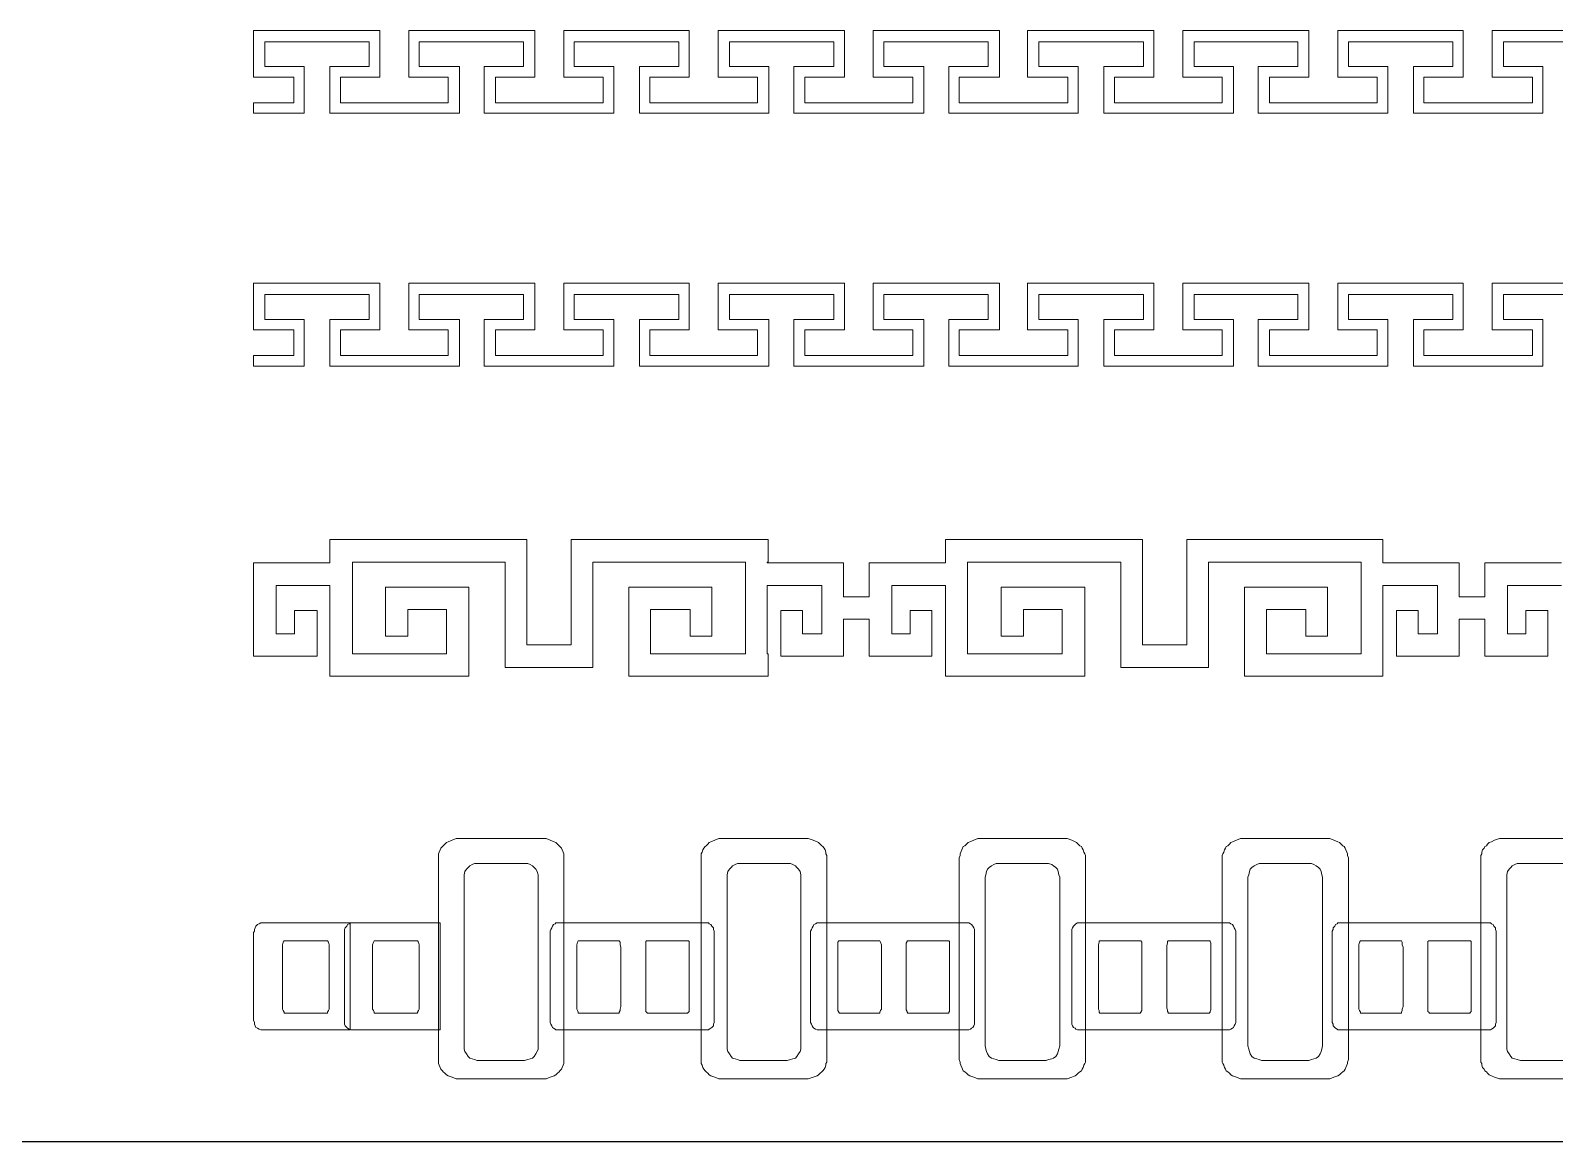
# Model space of a CAD drawing. Extents: x -66030 to 95157, y -13132 to 45879.
# Drawn here: x -40525 to -33119, y 16976 to 22376 of the extents above; entities that cross this region are included whole.
import ezdxf

# ---------------------------------------------------------------- set-up
doc = ezdxf.new("R2010")
doc.units = 0
doc.header["$LTSCALE"] = 100
doc.header["$MEASUREMENT"] = 0
doc.layers.get('0').update_dxf_attribs({"linetype": 'CONTINUOUS'})
doc.layers.add('3', color=11, linetype='CONTINUOUS')

msp = doc.modelspace()

# ---------------------------------------------------------------- linework, layer by layer
at = {"lineweight": 0}
for p, q in [((-39441.2, 22149.5), (-39441.2, 22376.1)), ((-39441.2, 22376.1), (-38827.9, 22376.1)), ((-38827.9, 22376.1), (-38827.9, 22149.5)), ((-38687.3, 22149.5), (-38687.3, 22376.1)), ((-38687.3, 22376.1), (-38074.1, 22376.1)), ((-38074.1, 22376.1), (-38074.1, 22149.5)), ((-37933.5, 22149.5), (-37933.5, 22376.1)), ((-37933.5, 22376.1), (-37324.1, 22376.1)), ((-37324.1, 22376.1), (-37324.1, 22149.5)), ((-37183.5, 22149.5), (-37183.5, 22376.1)), ((-37183.5, 22376.1), (-36570.3, 22376.1)), ((-36570.3, 22376.1), (-36570.3, 22149.5)), ((-36429.7, 22149.5), (-36429.7, 22376.1)), ((-36429.7, 22376.1), (-35816.4, 22376.1)), ((-35816.4, 22376.1), (-35816.4, 22149.5)), ((-35679.7, 22149.5), (-35679.7, 22376.1)), ((-35679.7, 22376.1), (-35066.5, 22376.1)), ((-35066.5, 22376.1), (-35066.5, 22149.5)), ((-34925.9, 22149.5), (-34925.9, 22376.1)), ((-34925.9, 22376.1), (-34312.6, 22376.1)), ((-34312.6, 22376.1), (-34312.6, 22149.5)), ((-34172, 22149.5), (-34172, 22376.1)), ((-34172, 22376.1), (-33562.7, 22376.1)), ((-33562.7, 22376.1), (-33562.7, 22149.5)), ((-33422.1, 22149.5), (-33422.1, 22376.1)), ((-33422.1, 22376.1), (-32808.8, 22376.1)), ((-38878.7, 22321.4), (-39386.5, 22321.4)), ((-39386.5, 22321.4), (-39386.5, 22200.3)), ((-38878.7, 22200.3), (-38878.7, 22321.4)), ((-38128.8, 22321.4), (-38636.5, 22321.4)), ((-38636.5, 22321.4), (-38636.5, 22200.3)), ((-38128.8, 22200.3), (-38128.8, 22321.4)), ((-37374.9, 22321.4), (-37882.7, 22321.4)), ((-37882.7, 22321.4), (-37882.7, 22200.3)), ((-37374.9, 22200.3), (-37374.9, 22321.4)), ((-36621.1, 22321.4), (-37128.8, 22321.4)), ((-37128.8, 22321.4), (-37128.8, 22200.3)), ((-36621.1, 22200.3), (-36621.1, 22321.4)), ((-35871.1, 22321.4), (-36378.9, 22321.4)), ((-36378.9, 22321.4), (-36378.9, 22200.3)), ((-35871.1, 22200.3), (-35871.1, 22321.4)), ((-35117.3, 22321.4), (-35625, 22321.4)), ((-35625, 22321.4), (-35625, 22200.3)), ((-35117.3, 22200.3), (-35117.3, 22321.4)), ((-34367.3, 22321.4), (-34871.2, 22321.4)), ((-34871.2, 22321.4), (-34871.2, 22200.3)), ((-34367.3, 22200.3), (-34367.3, 22321.4)), ((-33613.5, 22321.4), (-34121.2, 22321.4)), ((-34121.2, 22321.4), (-34121.2, 22200.3)), ((-33613.5, 22200.3), (-33613.5, 22321.4)), ((-32859.6, 22321.4), (-33367.4, 22321.4)), ((-33367.4, 22321.4), (-33367.4, 22200.3)), ((-39245.9, 22149.5), (-39441.2, 22149.5)), ((-39386.5, 22200.3), (-39195.1, 22200.3)), ((-39245.9, 22024.5), (-39245.9, 22149.5)), ((-39195.1, 22200.3), (-39195.1, 21973.7)), ((-39070.1, 21973.7), (-39070.1, 22200.3)), ((-39070.1, 22200.3), (-38878.7, 22200.3)), ((-38827.9, 22149.5), (-39019.3, 22149.5)), ((-39019.3, 22149.5), (-39019.3, 22024.5)), ((-38495.9, 22149.5), (-38687.3, 22149.5)), ((-38636.5, 22200.3), (-38441.2, 22200.3)), ((-38495.9, 22024.5), (-38495.9, 22149.5)), ((-38441.2, 22200.3), (-38441.2, 21973.7)), ((-38320.2, 21973.7), (-38320.2, 22200.3)), ((-38320.2, 22200.3), (-38128.8, 22200.3)), ((-38074.1, 22149.5), (-38265.5, 22149.5)), ((-38265.5, 22149.5), (-38265.5, 22024.5)), ((-37742.1, 22149.5), (-37933.5, 22149.5)), ((-37882.7, 22200.3), (-37691.3, 22200.3)), ((-37742.1, 22024.5), (-37742.1, 22149.5)), ((-37691.3, 22200.3), (-37691.3, 21973.7)), ((-37566.3, 21973.7), (-37566.3, 22200.3)), ((-37566.3, 22200.3), (-37374.9, 22200.3)), ((-37324.1, 22149.5), (-37515.5, 22149.5)), ((-37515.5, 22149.5), (-37515.5, 22024.5)), ((-36992.1, 22149.5), (-37183.5, 22149.5)), ((-37128.8, 22200.3), (-36937.4, 22200.3)), ((-36992.1, 22024.5), (-36992.1, 22149.5)), ((-36937.4, 22200.3), (-36937.4, 21973.7)), ((-36816.4, 21973.7), (-36816.4, 22200.3)), ((-36816.4, 22200.3), (-36621.1, 22200.3)), ((-36570.3, 22149.5), (-36761.7, 22149.5)), ((-36761.7, 22149.5), (-36761.7, 22024.5)), ((-36238.3, 22149.5), (-36429.7, 22149.5)), ((-36378.9, 22200.3), (-36183.6, 22200.3)), ((-36238.3, 22024.5), (-36238.3, 22149.5)), ((-36183.6, 22200.3), (-36183.6, 21973.7)), ((-36062.5, 21973.7), (-36062.5, 22200.3)), ((-36062.5, 22200.3), (-35871.1, 22200.3)), ((-35816.4, 22149.5), (-36011.7, 22149.5)), ((-36011.7, 22149.5), (-36011.7, 22024.5)), ((-35484.4, 22149.5), (-35679.7, 22149.5)), ((-35625, 22200.3), (-35433.6, 22200.3)), ((-35484.4, 22024.5), (-35484.4, 22149.5)), ((-35433.6, 22200.3), (-35433.6, 21973.7)), ((-35308.7, 21973.7), (-35308.7, 22200.3)), ((-35308.7, 22200.3), (-35117.3, 22200.3)), ((-35066.5, 22149.5), (-35257.9, 22149.5)), ((-35257.9, 22149.5), (-35257.9, 22024.5)), ((-34734.5, 22149.5), (-34925.9, 22149.5)), ((-34871.2, 22200.3), (-34679.8, 22200.3)), ((-34734.5, 22024.5), (-34734.5, 22149.5)), ((-34679.8, 22200.3), (-34679.8, 21973.7)), ((-34558.7, 21973.7), (-34558.7, 22200.3)), ((-34558.7, 22200.3), (-34367.3, 22200.3)), ((-34312.6, 22149.5), (-34504, 22149.5)), ((-34504, 22149.5), (-34504, 22024.5)), ((-33980.6, 22149.5), (-34172, 22149.5)), ((-34121.2, 22200.3), (-33929.8, 22200.3)), ((-33980.6, 22024.5), (-33980.6, 22149.5)), ((-33929.8, 22200.3), (-33929.8, 21973.7)), ((-33804.9, 21973.7), (-33804.9, 22200.3)), ((-33804.9, 22200.3), (-33613.5, 22200.3)), ((-33562.7, 22149.5), (-33754.1, 22149.5)), ((-33754.1, 22149.5), (-33754.1, 22024.5)), ((-33226.8, 22149.5), (-33422.1, 22149.5)), ((-33367.4, 22200.3), (-33176, 22200.3)), ((-33226.8, 22024.5), (-33226.8, 22149.5)), ((-33176, 22200.3), (-33176, 21973.7)), ((-39441.2, 21973.7), (-39441.2, 22024.5)), ((-39441.2, 22024.5), (-39245.9, 22024.5)), ((-39019.3, 22024.5), (-38495.9, 22024.5)), ((-38265.5, 22024.5), (-37742.1, 22024.5)), ((-37515.5, 22024.5), (-36992.1, 22024.5)), ((-36761.7, 22024.5), (-36632.8, 22024.5)), ((-36632.8, 22024.5), (-36500, 22024.5)), ((-36500, 22024.5), (-36367.2, 22024.5)), ((-36367.2, 22024.5), (-36238.3, 22024.5)), ((-36011.7, 22024.5), (-35484.4, 22024.5)), ((-35257.9, 22024.5), (-34734.5, 22024.5)), ((-34504, 22024.5), (-33980.6, 22024.5)), ((-33754.1, 22024.5), (-33621.3, 22024.5)), ((-33621.3, 22024.5), (-33492.4, 22024.5)), ((-33492.4, 22024.5), (-33359.6, 22024.5)), ((-33359.6, 22024.5), (-33226.8, 22024.5)), ((-39195.1, 21973.7), (-39441.2, 21973.7)), ((-38441.2, 21973.7), (-39070.1, 21973.7)), ((-37691.3, 21973.7), (-38320.2, 21973.7)), ((-36937.4, 21973.7), (-37566.3, 21973.7)), ((-36738.2, 21973.7), (-36816.4, 21973.7)), ((-36656.2, 21973.7), (-36738.2, 21973.7)), ((-36578.1, 21973.7), (-36656.2, 21973.7)), ((-36500, 21973.7), (-36578.1, 21973.7)), ((-36421.9, 21973.7), (-36500, 21973.7)), ((-36343.7, 21973.7), (-36421.9, 21973.7)), ((-36265.6, 21973.7), (-36343.7, 21973.7)), ((-36183.6, 21973.7), (-36265.6, 21973.7)), ((-35433.6, 21973.7), (-36062.5, 21973.7)), ((-34679.8, 21973.7), (-35308.7, 21973.7)), ((-33929.8, 21973.7), (-34558.7, 21973.7)), ((-33726.7, 21973.7), (-33804.9, 21973.7)), ((-33648.6, 21973.7), (-33726.7, 21973.7)), ((-33570.5, 21973.7), (-33648.6, 21973.7)), ((-33492.4, 21973.7), (-33570.5, 21973.7)), ((-33414.3, 21973.7), (-33492.4, 21973.7)), ((-33332.2, 21973.7), (-33414.3, 21973.7)), ((-33254.1, 21973.7), (-33332.2, 21973.7)), ((-33176, 21973.7), (-33254.1, 21973.7)), ((-39441.2, 20920.9), (-39441.2, 21147.4)), ((-39441.2, 21147.4), (-38827.9, 21147.4)), ((-38827.9, 21147.4), (-38827.9, 20920.9)), ((-38687.3, 20920.9), (-38687.3, 21147.4)), ((-38687.3, 21147.4), (-38074.1, 21147.4)), ((-38074.1, 21147.4), (-38074.1, 20920.9)), ((-37933.5, 20920.9), (-37933.5, 21147.4)), ((-37933.5, 21147.4), (-37324.1, 21147.4)), ((-37324.1, 21147.4), (-37324.1, 20920.9)), ((-37183.5, 20920.9), (-37183.5, 21147.4)), ((-37183.5, 21147.4), (-36570.3, 21147.4)), ((-36570.3, 21147.4), (-36570.3, 20920.9)), ((-36429.7, 20920.9), (-36429.7, 21147.4)), ((-36429.7, 21147.4), (-35816.4, 21147.4)), ((-35816.4, 21147.4), (-35816.4, 20920.9)), ((-35679.7, 20920.9), (-35679.7, 21147.4)), ((-35679.7, 21147.4), (-35066.5, 21147.4)), ((-35066.5, 21147.4), (-35066.5, 20920.9)), ((-34925.9, 20920.9), (-34925.9, 21147.4)), ((-34925.9, 21147.4), (-34312.6, 21147.4)), ((-34312.6, 21147.4), (-34312.6, 20920.9)), ((-34172, 20920.9), (-34172, 21147.4)), ((-34172, 21147.4), (-33562.7, 21147.4)), ((-33562.7, 21147.4), (-33562.7, 20920.9)), ((-33422.1, 20920.9), (-33422.1, 21147.4)), ((-33422.1, 21147.4), (-32808.8, 21147.4)), ((-38878.7, 21092.8), (-39386.5, 21092.8)), ((-39386.5, 21092.8), (-39386.5, 20971.7)), ((-38878.7, 20971.7), (-38878.7, 21092.8)), ((-38128.8, 21092.8), (-38636.5, 21092.8)), ((-38636.5, 21092.8), (-38636.5, 20971.7)), ((-38128.8, 20971.7), (-38128.8, 21092.8)), ((-37374.9, 21092.8), (-37882.7, 21092.8)), ((-37882.7, 21092.8), (-37882.7, 20971.7)), ((-37374.9, 20971.7), (-37374.9, 21092.8)), ((-36621.1, 21092.8), (-37128.8, 21092.8)), ((-37128.8, 21092.8), (-37128.8, 20971.7)), ((-36621.1, 20971.7), (-36621.1, 21092.8)), ((-35871.1, 21092.8), (-36378.9, 21092.8)), ((-36378.9, 21092.8), (-36378.9, 20971.7)), ((-35871.1, 20971.7), (-35871.1, 21092.8)), ((-35117.3, 21092.8), (-35625, 21092.8)), ((-35625, 21092.8), (-35625, 20971.7)), ((-35117.3, 20971.7), (-35117.3, 21092.8)), ((-34367.3, 21092.8), (-34871.2, 21092.8)), ((-34871.2, 21092.8), (-34871.2, 20971.7)), ((-34367.3, 20971.7), (-34367.3, 21092.8)), ((-33613.5, 21092.8), (-34121.2, 21092.8)), ((-34121.2, 21092.8), (-34121.2, 20971.7)), ((-33613.5, 20971.7), (-33613.5, 21092.8)), ((-32859.6, 21092.8), (-33367.4, 21092.8)), ((-33367.4, 21092.8), (-33367.4, 20971.7)), ((-39386.5, 20971.7), (-39195.1, 20971.7)), ((-39195.1, 20971.7), (-39195.1, 20745.1)), ((-39070.1, 20745.1), (-39070.1, 20971.7)), ((-39070.1, 20971.7), (-38878.7, 20971.7)), ((-38636.5, 20971.7), (-38441.2, 20971.7)), ((-38441.2, 20971.7), (-38441.2, 20745.1)), ((-38320.2, 20745.1), (-38320.2, 20971.7)), ((-38320.2, 20971.7), (-38128.8, 20971.7)), ((-37882.7, 20971.7), (-37691.3, 20971.7)), ((-37691.3, 20971.7), (-37691.3, 20745.1)), ((-37566.3, 20745.1), (-37566.3, 20971.7)), ((-37566.3, 20971.7), (-37374.9, 20971.7)), ((-37128.8, 20971.7), (-36937.4, 20971.7)), ((-36937.4, 20971.7), (-36937.4, 20745.1)), ((-36816.4, 20745.1), (-36816.4, 20971.7)), ((-36816.4, 20971.7), (-36621.1, 20971.7)), ((-36378.9, 20971.7), (-36183.6, 20971.7)), ((-36183.6, 20971.7), (-36183.6, 20745.1)), ((-36062.5, 20745.1), (-36062.5, 20971.7)), ((-36062.5, 20971.7), (-35871.1, 20971.7)), ((-35625, 20971.7), (-35433.6, 20971.7)), ((-35433.6, 20971.7), (-35433.6, 20745.1)), ((-35308.7, 20745.1), (-35308.7, 20971.7)), ((-35308.7, 20971.7), (-35117.3, 20971.7)), ((-34871.2, 20971.7), (-34679.8, 20971.7)), ((-34679.8, 20971.7), (-34679.8, 20745.1)), ((-34558.7, 20745.1), (-34558.7, 20971.7)), ((-34558.7, 20971.7), (-34367.3, 20971.7)), ((-34121.2, 20971.7), (-33929.8, 20971.7)), ((-33929.8, 20971.7), (-33929.8, 20745.1)), ((-33804.9, 20745.1), (-33804.9, 20971.7)), ((-33804.9, 20971.7), (-33613.5, 20971.7)), ((-33367.4, 20971.7), (-33176, 20971.7)), ((-33176, 20971.7), (-33176, 20745.1)), ((-39245.9, 20920.9), (-39441.2, 20920.9)), ((-39245.9, 20795.9), (-39245.9, 20920.9)), ((-38827.9, 20920.9), (-39019.3, 20920.9)), ((-39019.3, 20920.9), (-39019.3, 20795.9)), ((-38495.9, 20920.9), (-38687.3, 20920.9)), ((-38495.9, 20795.9), (-38495.9, 20920.9)), ((-38074.1, 20920.9), (-38265.5, 20920.9)), ((-38265.5, 20920.9), (-38265.5, 20795.9)), ((-37742.1, 20920.9), (-37933.5, 20920.9)), ((-37742.1, 20795.9), (-37742.1, 20920.9)), ((-37324.1, 20920.9), (-37515.5, 20920.9)), ((-37515.5, 20920.9), (-37515.5, 20795.9)), ((-36992.1, 20920.9), (-37183.5, 20920.9)), ((-36992.1, 20795.9), (-36992.1, 20920.9)), ((-36570.3, 20920.9), (-36761.7, 20920.9)), ((-36761.7, 20920.9), (-36761.7, 20795.9)), ((-36238.3, 20920.9), (-36429.7, 20920.9)), ((-36238.3, 20795.9), (-36238.3, 20920.9)), ((-35816.4, 20920.9), (-36011.7, 20920.9)), ((-36011.7, 20920.9), (-36011.7, 20795.9)), ((-35484.4, 20920.9), (-35679.7, 20920.9)), ((-35484.4, 20795.9), (-35484.4, 20920.9)), ((-35066.5, 20920.9), (-35257.9, 20920.9)), ((-35257.9, 20920.9), (-35257.9, 20795.9)), ((-34734.5, 20920.9), (-34925.9, 20920.9)), ((-34734.5, 20795.9), (-34734.5, 20920.9)), ((-34312.6, 20920.9), (-34504, 20920.9)), ((-34504, 20920.9), (-34504, 20795.9)), ((-33980.6, 20920.9), (-34172, 20920.9)), ((-33980.6, 20795.9), (-33980.6, 20920.9)), ((-33562.7, 20920.9), (-33754.1, 20920.9)), ((-33754.1, 20920.9), (-33754.1, 20795.9)), ((-33226.8, 20920.9), (-33422.1, 20920.9)), ((-33226.8, 20795.9), (-33226.8, 20920.9)), ((-39441.2, 20745.1), (-39441.2, 20795.9)), ((-39441.2, 20795.9), (-39245.9, 20795.9)), ((-39195.1, 20745.1), (-39441.2, 20745.1)), ((-38441.2, 20745.1), (-39070.1, 20745.1)), ((-39019.3, 20795.9), (-38495.9, 20795.9)), ((-37691.3, 20745.1), (-38320.2, 20745.1)), ((-38265.5, 20795.9), (-37742.1, 20795.9)), ((-36937.4, 20745.1), (-37566.3, 20745.1)), ((-37515.5, 20795.9), (-36992.1, 20795.9)), ((-36738.2, 20745.1), (-36816.4, 20745.1)), ((-36761.7, 20795.9), (-36632.8, 20795.9)), ((-36656.2, 20745.1), (-36738.2, 20745.1)), ((-36578.1, 20745.1), (-36656.2, 20745.1)), ((-36632.8, 20795.9), (-36500, 20795.9)), ((-36500, 20745.1), (-36578.1, 20745.1)), ((-36500, 20795.9), (-36367.2, 20795.9)), ((-36421.9, 20745.1), (-36500, 20745.1)), ((-36343.7, 20745.1), (-36421.9, 20745.1)), ((-36367.2, 20795.9), (-36238.3, 20795.9)), ((-36265.6, 20745.1), (-36343.7, 20745.1)), ((-36183.6, 20745.1), (-36265.6, 20745.1)), ((-35433.6, 20745.1), (-36062.5, 20745.1)), ((-36011.7, 20795.9), (-35484.4, 20795.9)), ((-34679.8, 20745.1), (-35308.7, 20745.1)), ((-35257.9, 20795.9), (-34734.5, 20795.9)), ((-33929.8, 20745.1), (-34558.7, 20745.1)), ((-34504, 20795.9), (-33980.6, 20795.9)), ((-33726.7, 20745.1), (-33804.9, 20745.1)), ((-33754.1, 20795.9), (-33621.3, 20795.9)), ((-33648.6, 20745.1), (-33726.7, 20745.1)), ((-33570.5, 20745.1), (-33648.6, 20745.1)), ((-33621.3, 20795.9), (-33492.4, 20795.9)), ((-33492.4, 20745.1), (-33570.5, 20745.1)), ((-33492.4, 20795.9), (-33359.6, 20795.9)), ((-33414.3, 20745.1), (-33492.4, 20745.1)), ((-33332.2, 20745.1), (-33414.3, 20745.1)), ((-33359.6, 20795.9), (-33226.8, 20795.9)), ((-33254.1, 20745.1), (-33332.2, 20745.1)), ((-33176, 20745.1), (-33254.1, 20745.1)), ((-39070.1, 19792.1), (-39070.1, 19901.4)), ((-39070.1, 19901.4), (-39070.1, 19901.4)), ((-39070.1, 19901.4), (-38960.7, 19901.4)), ((-38960.7, 19901.4), (-38218.6, 19901.4)), ((-38218.6, 19901.4), (-38113.1, 19901.4)), ((-38218.6, 19901.4), (-38218.6, 19901.4)), ((-38113.1, 19901.4), (-38113.1, 19792.1)), ((-37898.3, 19792.1), (-37898.3, 19901.4)), ((-37898.3, 19901.4), (-37792.8, 19901.4)), ((-37792.8, 19901.4), (-37050.7, 19901.4)), ((-37050.7, 19901.4), (-36945.3, 19901.4)), ((-36945.3, 19901.4), (-36941.3, 19901.4)), ((-36941.3, 19901.4), (-36941.3, 19792.1)), ((-36078.1, 19792.1), (-36078.1, 19901.4)), ((-36078.1, 19901.4), (-36078.1, 19901.4)), ((-36078.1, 19901.4), (-35972.7, 19901.4)), ((-35972.7, 19901.4), (-35226.6, 19901.4)), ((-35226.6, 19901.4), (-35121.2, 19901.4)), ((-35121.2, 19901.4), (-35121.2, 19792.1)), ((-34906.3, 19792.1), (-34906.3, 19901.4)), ((-34906.3, 19901.4), (-34800.9, 19901.4)), ((-34800.9, 19901.4), (-34058.7, 19901.4)), ((-34058.7, 19901.4), (-33953.3, 19901.4)), ((-33953.3, 19901.4), (-33953.3, 19901.4)), ((-33953.3, 19901.4), (-33953.3, 19792.1)), ((-39441.2, 19335.1), (-39441.2, 19788.2)), ((-39441.2, 19788.2), (-39331.8, 19788.2)), ((-39331.8, 19788.2), (-39070.1, 19788.2)), ((-39070.1, 19788.2), (-39070.1, 19792.1)), ((-39070.1, 19792.1), (-39070.1, 19792.1)), ((-38218.6, 19792.1), (-38960.7, 19792.1)), ((-38960.7, 19792.1), (-38960.7, 19346.8)), ((-38218.6, 19280.4), (-38218.6, 19792.1)), ((-38113.1, 19792.1), (-38113.1, 19389.8)), ((-37898.3, 19389.8), (-37898.3, 19792.1)), ((-37050.7, 19792.1), (-37792.8, 19792.1)), ((-37792.8, 19792.1), (-37792.8, 19280.4)), ((-37050.7, 19346.8), (-37050.7, 19792.1)), ((-36941.3, 19792.1), (-36945.3, 19792.1)), ((-36945.3, 19792.1), (-36945.3, 19788.2)), ((-36945.3, 19788.2), (-36679.6, 19788.2)), ((-36679.6, 19788.2), (-36574.2, 19788.2)), ((-36574.2, 19788.2), (-36574.2, 19678.8)), ((-36449.2, 19624.1), (-36449.2, 19788.2)), ((-36449.2, 19788.2), (-36339.8, 19788.2)), ((-36339.8, 19788.2), (-36078.1, 19788.2)), ((-36078.1, 19788.2), (-36078.1, 19792.1)), ((-36078.1, 19792.1), (-36078.1, 19792.1)), ((-35226.6, 19792.1), (-35972.7, 19792.1)), ((-35972.7, 19792.1), (-35972.7, 19346.8)), ((-35226.6, 19280.4), (-35226.6, 19792.1)), ((-35121.2, 19792.1), (-35121.2, 19389.8)), ((-34906.3, 19389.8), (-34906.3, 19792.1)), ((-34058.7, 19792.1), (-34800.9, 19792.1)), ((-34800.9, 19792.1), (-34800.9, 19280.4)), ((-34058.7, 19346.8), (-34058.7, 19792.1)), ((-33953.3, 19792.1), (-33953.3, 19792.1)), ((-33953.3, 19792.1), (-33953.3, 19788.2)), ((-33953.3, 19788.2), (-33687.7, 19788.2)), ((-33687.7, 19788.2), (-33582.2, 19788.2)), ((-33582.2, 19788.2), (-33582.2, 19678.8)), ((-33457.2, 19624.1), (-33457.2, 19788.2)), ((-33457.2, 19788.2), (-33347.9, 19788.2)), ((-33347.9, 19788.2), (-33086.2, 19788.2)), ((-39070.1, 19678.8), (-39331.8, 19678.8)), ((-39331.8, 19678.8), (-39331.8, 19444.4)), ((-39070.1, 19346.8), (-39070.1, 19678.8)), ((-38800.6, 19561.6), (-38800.6, 19671)), ((-38800.6, 19671), (-38691.2, 19671)), ((-38691.2, 19671), (-38503.7, 19671)), ((-38503.7, 19671), (-38394.4, 19671)), ((-38394.4, 19671), (-38394.4, 19561.6)), ((-37617.1, 19561.6), (-37617.1, 19671)), ((-37617.1, 19671), (-37511.6, 19671)), ((-37511.6, 19671), (-37320.2, 19671)), ((-37320.2, 19671), (-37214.8, 19671)), ((-37214.8, 19671), (-37214.8, 19561.6)), ((-36679.6, 19678.8), (-36945.3, 19678.8)), ((-36945.3, 19678.8), (-36945.3, 19346.8)), ((-36679.6, 19444.4), (-36679.6, 19678.8)), ((-36574.2, 19678.8), (-36574.2, 19624.1)), ((-36078.1, 19678.8), (-36339.8, 19678.8)), ((-36339.8, 19678.8), (-36339.8, 19444.4)), ((-36078.1, 19346.8), (-36078.1, 19678.8)), ((-35808.6, 19561.6), (-35808.6, 19671)), ((-35808.6, 19671), (-35699.3, 19671)), ((-35699.3, 19671), (-35511.8, 19671)), ((-35511.8, 19671), (-35402.4, 19671)), ((-35402.4, 19671), (-35402.4, 19561.6)), ((-34625.1, 19561.6), (-34625.1, 19671)), ((-34625.1, 19671), (-34519.6, 19671)), ((-34519.6, 19671), (-34328.3, 19671)), ((-34328.3, 19671), (-34222.8, 19671)), ((-34222.8, 19671), (-34222.8, 19561.6)), ((-33687.7, 19678.8), (-33953.3, 19678.8)), ((-33953.3, 19678.8), (-33953.3, 19346.8)), ((-33687.7, 19444.4), (-33687.7, 19678.8)), ((-33582.2, 19678.8), (-33582.2, 19624.1)), ((-33086.2, 19678.8), (-33347.9, 19678.8)), ((-33347.9, 19678.8), (-33347.9, 19444.4)), ((-39242, 19444.4), (-39242, 19557.7)), ((-39242, 19557.7), (-39132.6, 19557.7)), ((-39132.6, 19557.7), (-39132.6, 19335.1)), ((-38800.6, 19432.7), (-38800.6, 19561.6)), ((-38503.7, 19561.6), (-38691.2, 19561.6)), ((-38691.2, 19561.6), (-38691.2, 19432.7)), ((-38503.7, 19346.8), (-38503.7, 19561.6)), ((-38394.4, 19561.6), (-38394.4, 19280.4)), ((-37617.1, 19280.4), (-37617.1, 19561.6)), ((-37320.2, 19561.6), (-37511.6, 19561.6)), ((-37511.6, 19561.6), (-37511.6, 19346.8)), ((-37320.2, 19432.7), (-37320.2, 19561.6)), ((-37214.8, 19561.6), (-37214.8, 19432.7)), ((-36878.9, 19335.1), (-36878.9, 19557.7)), ((-36878.9, 19557.7), (-36773.4, 19557.7)), ((-36773.4, 19557.7), (-36773.4, 19444.4)), ((-36574.2, 19624.1), (-36449.2, 19624.1)), ((-36250, 19444.4), (-36250, 19557.7)), ((-36250, 19557.7), (-36144.5, 19557.7)), ((-36144.5, 19557.7), (-36144.5, 19335.1)), ((-35808.6, 19432.7), (-35808.6, 19561.6)), ((-35511.8, 19561.6), (-35699.3, 19561.6)), ((-35699.3, 19561.6), (-35699.3, 19432.7)), ((-35511.8, 19346.8), (-35511.8, 19561.6)), ((-35402.4, 19561.6), (-35402.4, 19280.4)), ((-34625.1, 19280.4), (-34625.1, 19561.6)), ((-34328.3, 19561.6), (-34519.6, 19561.6)), ((-34519.6, 19561.6), (-34519.6, 19346.8)), ((-34328.3, 19432.7), (-34328.3, 19561.6)), ((-34222.8, 19561.6), (-34222.8, 19432.7)), ((-33886.9, 19335.1), (-33886.9, 19557.7)), ((-33886.9, 19557.7), (-33781.4, 19557.7)), ((-33781.4, 19557.7), (-33781.4, 19444.4)), ((-33582.2, 19624.1), (-33457.2, 19624.1)), ((-33258, 19444.4), (-33258, 19557.7)), ((-33258, 19557.7), (-33152.6, 19557.7)), ((-33152.6, 19557.7), (-33152.6, 19335.1)), ((-36449.2, 19514.7), (-36574.2, 19514.7)), ((-36574.2, 19514.7), (-36574.2, 19335.1)), ((-36449.2, 19335.1), (-36449.2, 19514.7)), ((-33457.2, 19514.7), (-33582.2, 19514.7)), ((-33582.2, 19514.7), (-33582.2, 19335.1)), ((-33457.2, 19335.1), (-33457.2, 19514.7)), ((-39331.8, 19444.4), (-39242, 19444.4)), ((-38691.2, 19432.7), (-38800.6, 19432.7)), ((-37214.8, 19432.7), (-37320.2, 19432.7)), ((-36773.4, 19444.4), (-36679.6, 19444.4)), ((-36339.8, 19444.4), (-36250, 19444.4)), ((-35699.3, 19432.7), (-35808.6, 19432.7)), ((-34222.8, 19432.7), (-34328.3, 19432.7)), ((-33781.4, 19444.4), (-33687.7, 19444.4)), ((-33347.9, 19444.4), (-33258, 19444.4)), ((-39331.8, 19335.1), (-39441.2, 19335.1)), ((-39242, 19335.1), (-39331.8, 19335.1)), ((-39140.4, 19335.1), (-39242, 19335.1)), ((-39132.6, 19335.1), (-39140.4, 19335.1)), ((-39070.1, 19237.4), (-39070.1, 19346.8)), ((-39070.1, 19346.8), (-39070.1, 19346.8)), ((-38960.7, 19346.8), (-38503.7, 19346.8)), ((-38113.1, 19389.8), (-37898.3, 19389.8)), ((-37511.6, 19346.8), (-37050.7, 19346.8)), ((-36945.3, 19346.8), (-36941.3, 19346.8)), ((-36941.3, 19346.8), (-36941.3, 19237.4)), ((-36871, 19335.1), (-36878.9, 19335.1)), ((-36773.4, 19335.1), (-36871, 19335.1)), ((-36679.6, 19335.1), (-36773.4, 19335.1)), ((-36574.2, 19335.1), (-36679.6, 19335.1)), ((-36339.8, 19335.1), (-36449.2, 19335.1)), ((-36250, 19335.1), (-36339.8, 19335.1)), ((-36148.4, 19335.1), (-36250, 19335.1)), ((-36144.5, 19335.1), (-36148.4, 19335.1)), ((-36078.1, 19237.4), (-36078.1, 19346.8)), ((-36078.1, 19346.8), (-36078.1, 19346.8)), ((-35972.7, 19346.8), (-35511.8, 19346.8)), ((-35121.2, 19389.8), (-34906.3, 19389.8)), ((-34519.6, 19346.8), (-34058.7, 19346.8)), ((-33953.3, 19346.8), (-33953.3, 19346.8)), ((-33953.3, 19346.8), (-33953.3, 19237.4)), ((-33879.1, 19335.1), (-33886.9, 19335.1)), ((-33781.4, 19335.1), (-33879.1, 19335.1)), ((-33687.7, 19335.1), (-33781.4, 19335.1)), ((-33582.2, 19335.1), (-33687.7, 19335.1)), ((-33347.9, 19335.1), (-33457.2, 19335.1)), ((-33258, 19335.1), (-33347.9, 19335.1)), ((-33156.5, 19335.1), (-33258, 19335.1)), ((-33152.6, 19335.1), (-33156.5, 19335.1)), ((-38394.4, 19280.4), (-38394.4, 19237.4)), ((-38124.9, 19280.4), (-38218.6, 19280.4)), ((-38113.1, 19280.4), (-38124.9, 19280.4)), ((-37898.3, 19280.4), (-38113.1, 19280.4)), ((-37890.5, 19280.4), (-37898.3, 19280.4)), ((-37792.8, 19280.4), (-37890.5, 19280.4)), ((-37617.1, 19237.4), (-37617.1, 19280.4)), ((-35402.4, 19280.4), (-35402.4, 19237.4)), ((-35132.9, 19280.4), (-35226.6, 19280.4)), ((-35121.2, 19280.4), (-35132.9, 19280.4)), ((-34906.3, 19280.4), (-35121.2, 19280.4)), ((-34898.5, 19280.4), (-34906.3, 19280.4)), ((-34800.9, 19280.4), (-34898.5, 19280.4)), ((-34625.1, 19237.4), (-34625.1, 19280.4)), ((-38960.7, 19237.4), (-39070.1, 19237.4)), ((-39070.1, 19237.4), (-39070.1, 19237.4)), ((-38394.4, 19237.4), (-38960.7, 19237.4)), ((-37050.7, 19237.4), (-37617.1, 19237.4)), ((-36945.3, 19237.4), (-37050.7, 19237.4)), ((-36941.3, 19237.4), (-36945.3, 19237.4)), ((-35972.7, 19237.4), (-36078.1, 19237.4)), ((-36078.1, 19237.4), (-36078.1, 19237.4)), ((-35402.4, 19237.4), (-35972.7, 19237.4)), ((-34058.7, 19237.4), (-34625.1, 19237.4)), ((-33953.3, 19237.4), (-34058.7, 19237.4)), ((-33953.3, 19237.4), (-33953.3, 19237.4))]:
    msp.add_line(p, q, dxfattribs=at)
for points in [[(-38042.8, 18448.4), (-38433.4, 18448.4), (-38445.1, 18448.4), (-38456.9, 18448.4), (-38476.4, 18440.6), (-38495.9, 18432.8), (-38503.7, 18428.9), (-38511.5, 18421.1), (-38519.4, 18413.3), (-38523.3, 18409.4), (-38531.1, 18401.5), (-38535, 18393.7), (-38538.9, 18382), (-38542.8, 18374.2), (-38542.8, 18366.4), (-38542.8, 18354.7), (-38542.8, 17374.3), (-38542.8, 17362.6), (-38542.8, 17354.7), (-38538.9, 17346.9), (-38535, 17335.2), (-38531.1, 17327.4), (-38523.3, 17319.6), (-38519.4, 17315.7), (-38511.5, 17307.9), (-38503.7, 17300.1), (-38495.9, 17296.2), (-38476.4, 17288.3), (-38456.9, 17280.5), (-38445.1, 17280.5), (-38433.4, 17280.5), (-38042.8, 17280.5), (-38031.1, 17280.5), (-38019.4, 17280.5), (-37999.9, 17288.3), (-37980.3, 17296.2), (-37972.5, 17300.1), (-37964.7, 17307.9), (-37956.9, 17315.7), (-37953, 17319.6), (-37945.2, 17327.4), (-37941.3, 17335.2), (-37937.4, 17346.9), (-37933.5, 17354.7), (-37933.5, 17362.6), (-37933.5, 17374.3), (-37933.5, 18354.7), (-37933.5, 18366.4), (-37933.5, 18374.2), (-37937.4, 18382), (-37941.3, 18393.7), (-37945.2, 18401.5), (-37953, 18409.4), (-37956.9, 18413.3), (-37964.7, 18421.1), (-37972.5, 18428.9), (-37980.3, 18432.8), (-37999.9, 18440.6), (-38019.4, 18448.4), (-38031.1, 18448.4), (-38042.8, 18448.4)], [(-36765.6, 18448.4), (-37156.2, 18448.4), (-37167.9, 18448.4), (-37179.6, 18448.4), (-37199.1, 18440.6), (-37218.7, 18432.8), (-37226.5, 18428.9), (-37234.3, 18421.1), (-37242.1, 18413.3), (-37246, 18409.4), (-37253.8, 18401.5), (-37257.7, 18393.7), (-37261.6, 18382), (-37265.5, 18374.2), (-37265.5, 18366.4), (-37265.5, 18354.7), (-37265.5, 17374.3), (-37265.5, 17362.6), (-37265.5, 17354.7), (-37261.6, 17346.9), (-37257.7, 17335.2), (-37253.8, 17327.4), (-37246, 17319.6), (-37242.1, 17315.7), (-37234.3, 17307.9), (-37226.5, 17300.1), (-37218.7, 17296.2), (-37199.1, 17288.3), (-37179.6, 17280.5), (-37167.9, 17280.5), (-37156.2, 17280.5), (-36765.6, 17280.5), (-36753.9, 17280.5), (-36746.1, 17280.5), (-36722.6, 17288.3), (-36703.1, 17296.2), (-36695.3, 17300.1), (-36687.5, 17307.9), (-36679.6, 17315.7), (-36675.7, 17319.6), (-36667.9, 17327.4), (-36664, 17335.2), (-36660.1, 17346.9), (-36660.1, 17354.7), (-36656.2, 17362.6), (-36656.2, 17374.3), (-36656.2, 18354.7), (-36656.2, 18366.4), (-36660.1, 18374.2), (-36660.1, 18382), (-36664, 18393.7), (-36667.9, 18401.5), (-36675.7, 18409.4), (-36679.6, 18413.3), (-36687.5, 18421.1), (-36695.3, 18428.9), (-36703.1, 18432.8), (-36722.6, 18440.6), (-36746.1, 18448.4), (-36753.9, 18448.4), (-36765.6, 18448.4)], [(-35507.9, 18448.4), (-35898.5, 18448.4), (-35910.2, 18448.4), (-35921.9, 18448.4), (-35941.4, 18440.6), (-35961, 18432.8), (-35968.8, 18428.9), (-35976.6, 18421.1), (-35984.4, 18413.3), (-35992.2, 18409.4), (-35996.1, 18401.5), (-36000, 18393.7), (-36003.9, 18382), (-36007.8, 18374.2), (-36007.8, 18366.4), (-36011.7, 18354.7), (-36011.7, 17374.3), (-36007.8, 17362.6), (-36007.8, 17354.7), (-36003.9, 17346.9), (-36000, 17335.2), (-35996.1, 17327.4), (-35992.2, 17319.6), (-35984.4, 17315.7), (-35976.6, 17307.9), (-35968.8, 17300.1), (-35961, 17296.2), (-35941.4, 17288.3), (-35921.9, 17280.5), (-35910.2, 17280.5), (-35898.5, 17280.5), (-35507.9, 17280.5), (-35500, 17280.5), (-35488.3, 17280.5), (-35464.9, 17288.3), (-35449.3, 17296.2), (-35441.5, 17300.1), (-35433.6, 17307.9), (-35425.8, 17315.7), (-35418, 17319.6), (-35414.1, 17327.4), (-35410.2, 17335.2), (-35406.3, 17346.9), (-35402.4, 17354.7), (-35398.5, 17362.6), (-35398.5, 17374.3), (-35398.5, 18354.7), (-35398.5, 18366.4), (-35402.4, 18374.2), (-35406.3, 18382), (-35410.2, 18393.7), (-35414.1, 18401.5), (-35418, 18409.4), (-35425.8, 18413.3), (-35433.6, 18421.1), (-35441.5, 18428.9), (-35449.3, 18432.8), (-35464.9, 18440.6), (-35488.3, 18448.4), (-35500, 18448.4), (-35507.9, 18448.4)], [(-34234.5, 18448.4), (-34625.1, 18448.4), (-34632.9, 18448.4), (-34644.6, 18448.4), (-34664.2, 18440.6), (-34683.7, 18432.8), (-34691.5, 18428.9), (-34699.3, 18421.1), (-34707.1, 18413.3), (-34714.9, 18409.4), (-34718.9, 18401.5), (-34722.8, 18393.7), (-34726.7, 18382), (-34730.6, 18374.2), (-34734.5, 18366.4), (-34734.5, 18354.7), (-34734.5, 17374.3), (-34734.5, 17362.6), (-34730.6, 17354.7), (-34726.7, 17346.9), (-34722.8, 17335.2), (-34718.9, 17327.4), (-34714.9, 17319.6), (-34707.1, 17315.7), (-34699.3, 17307.9), (-34691.5, 17300.1), (-34683.7, 17296.2), (-34664.2, 17288.3), (-34644.6, 17280.5), (-34632.9, 17280.5), (-34625.1, 17280.5), (-34234.5, 17280.5), (-34222.8, 17280.5), (-34211.1, 17280.5), (-34191.5, 17288.3), (-34172, 17296.2), (-34164.2, 17300.1), (-34156.4, 17307.9), (-34148.6, 17315.7), (-34140.8, 17319.6), (-34136.9, 17327.4), (-34133, 17335.2), (-34129.1, 17346.9), (-34125.1, 17354.7), (-34125.1, 17362.6), (-34121.2, 17374.3), (-34121.2, 18354.7), (-34125.1, 18366.4), (-34125.1, 18374.2), (-34129.1, 18382), (-34133, 18393.7), (-34136.9, 18401.5), (-34140.8, 18409.4), (-34148.6, 18413.3), (-34156.4, 18421.1), (-34164.2, 18428.9), (-34172, 18432.8), (-34191.5, 18440.6), (-34211.1, 18448.4), (-34222.8, 18448.4), (-34234.5, 18448.4)], [(-38124.9, 18327.3), (-38355.3, 18327.3), (-38367, 18327.3), (-38378.7, 18323.4), (-38390.5, 18315.6), (-38398.3, 18307.8), (-38406.1, 18300), (-38413.9, 18288.3), (-38417.8, 18272.6), (-38417.8, 18260.9), (-38417.8, 17440.7), (-38417.8, 17425.1), (-38413.9, 17413.3), (-38406.1, 17401.6), (-38398.3, 17389.9), (-38390.5, 17382.1), (-38378.7, 17378.2), (-38367, 17374.3), (-38355.3, 17370.4), (-38124.9, 17370.4), (-38109.2, 17374.3), (-38097.5, 17378.2), (-38085.8, 17382.1), (-38078, 17389.9), (-38070.2, 17401.6), (-38062.4, 17413.3), (-38058.5, 17425.1), (-38058.5, 17440.7), (-38058.5, 18260.9), (-38058.5, 18272.6), (-38062.4, 18288.3), (-38070.2, 18300), (-38078, 18307.8), (-38085.8, 18315.6), (-38097.5, 18323.4), (-38109.2, 18327.3), (-38124.9, 18327.3)], [(-36847.6, 18327.3), (-37078.1, 18327.3), (-37089.8, 18327.3), (-37101.5, 18323.4), (-37113.2, 18315.6), (-37121, 18307.8), (-37128.8, 18300), (-37136.6, 18288.3), (-37140.6, 18272.6), (-37140.6, 18260.9), (-37140.6, 17440.7), (-37140.6, 17425.1), (-37136.6, 17413.3), (-37128.8, 17401.6), (-37121, 17389.9), (-37113.2, 17382.1), (-37101.5, 17378.2), (-37089.8, 17374.3), (-37078.1, 17370.4), (-36847.6, 17370.4), (-36832, 17374.3), (-36820.3, 17378.2), (-36808.5, 17382.1), (-36800.7, 17389.9), (-36792.9, 17401.6), (-36785.1, 17413.3), (-36781.2, 17425.1), (-36781.2, 17440.7), (-36781.2, 18260.9), (-36781.2, 18272.6), (-36785.1, 18288.3), (-36792.9, 18300), (-36800.7, 18307.8), (-36808.5, 18315.6), (-36820.3, 18323.4), (-36832, 18327.3), (-36847.6, 18327.3)], [(-35589.9, 18327.3), (-35820.3, 18327.3), (-35832.1, 18327.3), (-35843.8, 18323.4), (-35855.5, 18315.6), (-35867.2, 18307.8), (-35875, 18300), (-35878.9, 18288.3), (-35882.8, 18272.6), (-35886.7, 18260.9), (-35886.7, 17440.7), (-35882.8, 17425.1), (-35878.9, 17413.3), (-35875, 17401.6), (-35867.2, 17389.9), (-35855.5, 17382.1), (-35843.8, 17378.2), (-35832.1, 17374.3), (-35820.3, 17370.4), (-35589.9, 17370.4), (-35578.2, 17374.3), (-35562.5, 17378.2), (-35554.7, 17382.1), (-35543, 17389.9), (-35535.2, 17401.6), (-35531.3, 17413.3), (-35527.4, 17425.1), (-35523.5, 17440.7), (-35523.5, 18260.9), (-35527.4, 18272.6), (-35531.3, 18288.3), (-35535.2, 18300), (-35543, 18307.8), (-35554.7, 18315.6), (-35562.5, 18323.4), (-35578.2, 18327.3), (-35589.9, 18327.3)], [(-34312.6, 18327.3), (-34543.1, 18327.3), (-34554.8, 18327.3), (-34566.5, 18323.4), (-34578.2, 18315.6), (-34590, 18307.8), (-34597.8, 18300), (-34601.7, 18288.3), (-34605.6, 18272.6), (-34609.5, 18260.9), (-34609.5, 17440.7), (-34605.6, 17425.1), (-34601.7, 17413.3), (-34597.8, 17401.6), (-34590, 17389.9), (-34578.2, 17382.1), (-34566.5, 17378.2), (-34554.8, 17374.3), (-34543.1, 17370.4), (-34312.6, 17370.4), (-34300.9, 17374.3), (-34289.2, 17378.2), (-34277.5, 17382.1), (-34265.8, 17389.9), (-34257.9, 17401.6), (-34254, 17413.3), (-34250.1, 17425.1), (-34246.2, 17440.7), (-34246.2, 18260.9), (-34250.1, 18272.6), (-34254, 18288.3), (-34257.9, 18300), (-34265.8, 18307.8), (-34277.5, 18315.6), (-34289.2, 18323.4), (-34300.9, 18327.3), (-34312.6, 18327.3)], [(-39402.1, 18038.3), (-38972.5, 18038.3), (-38972.5, 17518.8), (-39402.1, 17518.8), (-39406, 17518.8), (-39413.8, 17522.7), (-39421.6, 17526.6), (-39429.5, 17530.5), (-39433.4, 17538.3), (-39437.3, 17546.1), (-39437.3, 17553.9), (-39441.2, 17565.7), (-39441.2, 17991.4), (-39437.3, 17999.2), (-39437.3, 18007), (-39433.4, 18014.9), (-39429.5, 18022.7), (-39421.6, 18030.5), (-39413.8, 18034.4), (-39406, 18038.3), (-39402.1, 18038.3)], [(-38960.7, 18038.3), (-38535, 18038.3), (-38535, 17518.8), (-38960.7, 17518.8), (-38968.5, 17518.8), (-38976.4, 17522.7), (-38984.2, 17526.6), (-38988.1, 17530.5), (-38995.9, 17538.3), (-38999.8, 17546.1), (-38999.8, 17553.9), (-38999.8, 17565.7), (-38999.8, 17991.4), (-38999.8, 17999.2), (-38999.8, 18007), (-38995.9, 18014.9), (-38988.1, 18022.7), (-38984.2, 18030.5), (-38976.4, 18034.4), (-38968.5, 18038.3), (-38960.7, 18038.3)], [(-37964.7, 18038.3), (-37238.2, 18038.3), (-37230.4, 18038.3), (-37226.5, 18034.4), (-37218.7, 18030.5), (-37214.8, 18022.7), (-37207, 18014.9), (-37207, 18007), (-37203, 17999.2), (-37203, 17991.4), (-37203, 17565.7), (-37203, 17553.9), (-37207, 17546.1), (-37207, 17538.3), (-37214.8, 17530.5), (-37218.7, 17526.6), (-37226.5, 17522.7), (-37230.4, 17518.8), (-37238.2, 17518.8), (-37964.7, 17518.8), (-37972.5, 17518.8), (-37976.4, 17522.7), (-37984.2, 17526.6), (-37988.1, 17530.5), (-37992.1, 17538.3), (-37996, 17546.1), (-37999.9, 17553.9), (-37999.9, 17565.7), (-37999.9, 17991.4), (-37999.9, 17999.2), (-37996, 18007), (-37992.1, 18014.9), (-37988.1, 18022.7), (-37984.2, 18030.5), (-37976.4, 18034.4), (-37972.5, 18038.3), (-37964.7, 18038.3)], [(-36695.3, 18038.3), (-35972.7, 18038.3), (-35964.9, 18038.3), (-35957, 18034.4), (-35953.1, 18030.5), (-35945.3, 18022.7), (-35941.4, 18014.9), (-35937.5, 18007), (-35937.5, 17999.2), (-35937.5, 17991.4), (-35937.5, 17565.7), (-35937.5, 17553.9), (-35937.5, 17546.1), (-35941.4, 17538.3), (-35945.3, 17530.5), (-35953.1, 17526.6), (-35957, 17522.7), (-35964.9, 17518.8), (-35972.7, 17518.8), (-36695.3, 17518.8), (-36703.1, 17518.8), (-36710.9, 17522.7), (-36718.7, 17526.6), (-36722.6, 17530.5), (-36726.5, 17538.3), (-36730.4, 17546.1), (-36734.3, 17553.9), (-36734.3, 17565.7), (-36734.3, 17991.4), (-36734.3, 17999.2), (-36730.4, 18007), (-36726.5, 18014.9), (-36722.6, 18022.7), (-36718.7, 18030.5), (-36710.9, 18034.4), (-36703.1, 18038.3), (-36695.3, 18038.3)], [(-35429.7, 18038.3), (-34707.1, 18038.3), (-34699.3, 18038.3), (-34691.5, 18034.4), (-34683.7, 18030.5), (-34679.8, 18022.7), (-34675.9, 18014.9), (-34672, 18007), (-34668.1, 17999.2), (-34668.1, 17991.4), (-34668.1, 17565.7), (-34668.1, 17553.9), (-34672, 17546.1), (-34675.9, 17538.3), (-34679.8, 17530.5), (-34683.7, 17526.6), (-34691.5, 17522.7), (-34699.3, 17518.8), (-34707.1, 17518.8), (-35429.7, 17518.8), (-35437.6, 17518.8), (-35445.4, 17522.7), (-35449.3, 17526.6), (-35457.1, 17530.5), (-35461, 17538.3), (-35464.9, 17546.1), (-35464.9, 17553.9), (-35464.9, 17565.7), (-35464.9, 17991.4), (-35464.9, 17999.2), (-35464.9, 18007), (-35461, 18014.9), (-35457.1, 18022.7), (-35449.3, 18030.5), (-35445.4, 18034.4), (-35437.6, 18038.3), (-35429.7, 18038.3)], [(-34164.2, 18038.3), (-33437.7, 18038.3), (-33429.9, 18038.3), (-33426, 18034.4), (-33418.2, 18030.5), (-33414.3, 18022.7), (-33406.4, 18014.9), (-33406.4, 18007), (-33402.5, 17999.2), (-33402.5, 17991.4), (-33402.5, 17565.7), (-33402.5, 17553.9), (-33406.4, 17546.1), (-33406.4, 17538.3), (-33414.3, 17530.5), (-33418.2, 17526.6), (-33426, 17522.7), (-33429.9, 17518.8), (-33437.7, 17518.8), (-34164.2, 17518.8), (-34172, 17518.8), (-34175.9, 17522.7), (-34183.7, 17526.6), (-34187.6, 17530.5), (-34195.5, 17538.3), (-34195.5, 17546.1), (-34199.4, 17553.9), (-34199.4, 17565.7), (-34199.4, 17991.4), (-34199.4, 17999.2), (-34195.5, 18007), (-34195.5, 18014.9), (-34187.6, 18022.7), (-34183.7, 18030.5), (-34175.9, 18034.4), (-34172, 18038.3), (-34164.2, 18038.3)], [(-39288.8, 17952.4), (-39085.7, 17952.4), (-39081.8, 17952.4), (-39081.8, 17952.4), (-39077.9, 17944.5), (-39074, 17932.8), (-39074, 17921.1), (-39074, 17632.1), (-39074, 17620.3), (-39077.9, 17612.5), (-39081.8, 17604.7), (-39081.8, 17600.8), (-39085.7, 17600.8), (-39288.8, 17600.8), (-39292.7, 17600.8), (-39292.7, 17604.7), (-39296.6, 17612.5), (-39300.6, 17620.3), (-39300.6, 17632.1), (-39300.6, 17921.1), (-39300.6, 17932.8), (-39296.6, 17944.5), (-39292.7, 17952.4), (-39292.7, 17952.4), (-39288.8, 17952.4)], [(-38851.4, 17952.4), (-38648.3, 17952.4), (-38644.4, 17952.4), (-38644.4, 17952.4), (-38640.4, 17944.5), (-38636.5, 17932.8), (-38636.5, 17921.1), (-38636.5, 17632.1), (-38636.5, 17620.3), (-38640.4, 17612.5), (-38644.4, 17604.7), (-38644.4, 17600.8), (-38648.3, 17600.8), (-38851.4, 17600.8), (-38855.3, 17600.8), (-38855.3, 17604.7), (-38859.2, 17612.5), (-38863.1, 17620.3), (-38863.1, 17632.1), (-38863.1, 17921.1), (-38863.1, 17932.8), (-38859.2, 17944.5), (-38855.3, 17952.4), (-38855.3, 17952.4), (-38851.4, 17952.4)], [(-37859.3, 17952.4), (-37667.9, 17952.4), (-37664, 17952.4), (-37664, 17952.4), (-37660, 17944.5), (-37660, 17932.8), (-37656.1, 17921.1), (-37656.1, 17632.1), (-37660, 17620.3), (-37660, 17612.5), (-37664, 17604.7), (-37664, 17600.8), (-37667.9, 17600.8), (-37859.3, 17600.8), (-37863.2, 17600.8), (-37863.2, 17604.7), (-37867.1, 17612.5), (-37871, 17620.3), (-37871, 17632.1), (-37871, 17921.1), (-37871, 17932.8), (-37867.1, 17944.5), (-37863.2, 17952.4), (-37863.2, 17952.4), (-37859.3, 17952.4)], [(-37527.2, 17952.4), (-37331.9, 17952.4), (-37328, 17952.4), (-37324.1, 17948.5), (-37324.1, 17940.6), (-37324.1, 17928.9), (-37324.1, 17624.3), (-37324.1, 17616.4), (-37324.1, 17608.6), (-37328, 17604.7), (-37331.9, 17600.8), (-37527.2, 17600.8), (-37531.1, 17604.7), (-37535.1, 17608.6), (-37535.1, 17616.4), (-37535.1, 17624.3), (-37535.1, 17928.9), (-37535.1, 17940.6), (-37535.1, 17948.5), (-37531.1, 17952.4), (-37527.2, 17952.4)], [(-36593.7, 17952.4), (-36398.4, 17952.4), (-36398.4, 17952.4), (-36398.4, 17952.4), (-36394.5, 17944.5), (-36390.6, 17932.8), (-36390.6, 17921.1), (-36390.6, 17632.1), (-36390.6, 17620.3), (-36394.5, 17612.5), (-36398.4, 17604.7), (-36398.4, 17600.8), (-36398.4, 17600.8), (-36593.7, 17600.8), (-36593.7, 17600.8), (-36597.6, 17604.7), (-36601.5, 17612.5), (-36601.5, 17620.3), (-36601.5, 17632.1), (-36601.5, 17921.1), (-36601.5, 17932.8), (-36601.5, 17944.5), (-36597.6, 17952.4), (-36593.7, 17952.4), (-36593.7, 17952.4)], [(-36261.7, 17952.4), (-36062.5, 17952.4), (-36062.5, 17952.4), (-36058.6, 17948.5), (-36058.6, 17940.6), (-36058.6, 17928.9), (-36058.6, 17624.3), (-36058.6, 17616.4), (-36058.6, 17608.6), (-36062.5, 17604.7), (-36062.5, 17600.8), (-36261.7, 17600.8), (-36265.6, 17604.7), (-36265.6, 17608.6), (-36269.5, 17616.4), (-36269.5, 17624.3), (-36269.5, 17928.9), (-36269.5, 17940.6), (-36265.6, 17948.5), (-36265.6, 17952.4), (-36261.7, 17952.4)], [(-35328.2, 17952.4), (-35132.9, 17952.4), (-35132.9, 17952.4), (-35129, 17952.4), (-35125.1, 17944.5), (-35125.1, 17932.8), (-35125.1, 17921.1), (-35125.1, 17632.1), (-35125.1, 17620.3), (-35125.1, 17612.5), (-35129, 17604.7), (-35132.9, 17600.8), (-35132.9, 17600.8), (-35328.2, 17600.8), (-35328.2, 17600.8), (-35332.1, 17604.7), (-35332.1, 17612.5), (-35336, 17620.3), (-35336, 17632.1), (-35336, 17921.1), (-35336, 17932.8), (-35332.1, 17944.5), (-35332.1, 17952.4), (-35328.2, 17952.4), (-35328.2, 17952.4)], [(-34996.2, 17952.4), (-34797, 17952.4), (-34793.1, 17952.4), (-34793.1, 17948.5), (-34789.2, 17940.6), (-34789.2, 17928.9), (-34789.2, 17624.3), (-34789.2, 17616.4), (-34793.1, 17608.6), (-34793.1, 17604.7), (-34797, 17600.8), (-34996.2, 17600.8), (-34996.2, 17604.7), (-35000.1, 17608.6), (-35000.1, 17616.4), (-35004, 17624.3), (-35004, 17928.9), (-35000.1, 17940.6), (-35000.1, 17948.5), (-34996.2, 17952.4), (-34996.2, 17952.4)], [(-34058.7, 17952.4), (-33867.4, 17952.4), (-33863.4, 17952.4), (-33863.4, 17952.4), (-33859.5, 17944.5), (-33859.5, 17932.8), (-33855.6, 17921.1), (-33855.6, 17632.1), (-33859.5, 17620.3), (-33859.5, 17612.5), (-33863.4, 17604.7), (-33863.4, 17600.8), (-33867.4, 17600.8), (-34058.7, 17600.8), (-34062.7, 17600.8), (-34062.7, 17604.7), (-34066.6, 17612.5), (-34070.5, 17620.3), (-34070.5, 17632.1), (-34070.5, 17921.1), (-34070.5, 17932.8), (-34066.6, 17944.5), (-34062.7, 17952.4), (-34062.7, 17952.4), (-34058.7, 17952.4)], [(-33726.7, 17952.4), (-33531.4, 17952.4), (-33527.5, 17952.4), (-33523.6, 17948.5), (-33523.6, 17940.6), (-33523.6, 17928.9), (-33523.6, 17624.3), (-33523.6, 17616.4), (-33523.6, 17608.6), (-33527.5, 17604.7), (-33531.4, 17600.8), (-33726.7, 17600.8), (-33730.6, 17604.7), (-33734.5, 17608.6), (-33734.5, 17616.4), (-33734.5, 17624.3), (-33734.5, 17928.9), (-33734.5, 17940.6), (-33734.5, 17948.5), (-33730.6, 17952.4), (-33726.7, 17952.4)]]:
    msp.add_lwpolyline(points, close=True, dxfattribs=at)
for points in [[(-32976.8, 18448.4), (-33367.4, 18448.4), (-33379.1, 18448.4), (-33386.9, 18448.4), (-33410.4, 18440.6), (-33426, 18432.8), (-33437.7, 18428.9), (-33445.5, 18421.1), (-33449.4, 18413.3), (-33457.2, 18409.4), (-33461.1, 18401.5), (-33468.9, 18393.7), (-33472.8, 18382), (-33472.8, 18374.2), (-33476.8, 18366.4), (-33476.8, 18354.7), (-33476.8, 17374.3), (-33476.8, 17362.6), (-33472.8, 17354.7), (-33472.8, 17346.9), (-33468.9, 17335.2), (-33461.1, 17327.4), (-33457.2, 17319.6), (-33449.4, 17315.7), (-33445.5, 17307.9), (-33437.7, 17300.1), (-33426, 17296.2), (-33410.4, 17288.3), (-33386.9, 17280.5), (-33379.1, 17280.5), (-33367.4, 17280.5), (-32976.8, 17280.5)], [(-33054.9, 18327.3), (-33285.4, 18327.3), (-33301, 18327.3), (-33312.7, 18323.4), (-33324.4, 18315.6), (-33332.2, 18307.8), (-33340, 18300), (-33347.9, 18288.3), (-33351.8, 18272.6), (-33351.8, 18260.9), (-33351.8, 17440.7), (-33351.8, 17425.1), (-33347.9, 17413.3), (-33340, 17401.6), (-33332.2, 17389.9), (-33324.4, 17382.1), (-33312.7, 17378.2), (-33301, 17374.3), (-33285.4, 17370.4), (-33054.9, 17370.4)]]:
    msp.add_lwpolyline(points, dxfattribs=at)
at = {"layer": '3'}
msp.add_line((-66009.4, 16976.2), (95156.9, 16976.2), dxfattribs=at)

doc.saveas('drawing.dxf')
